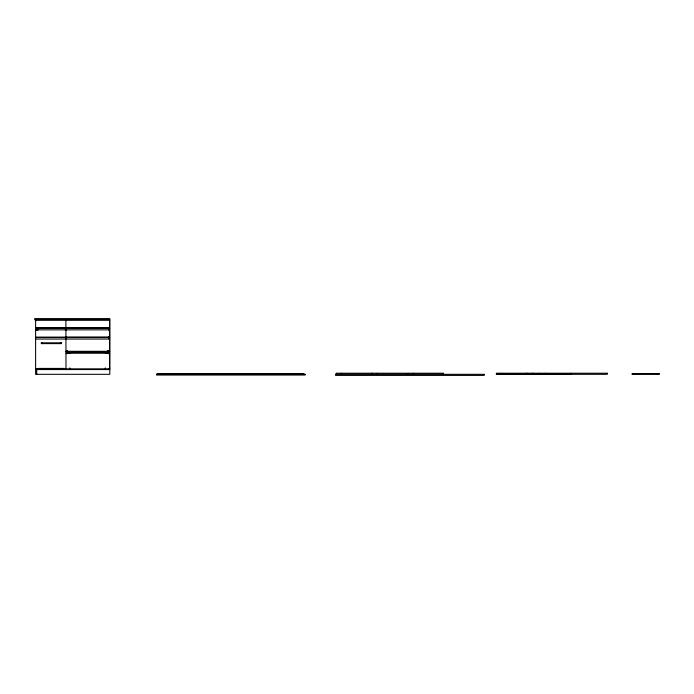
<?xml version="1.0" encoding="UTF-8"?>
<svg xmlns="http://www.w3.org/2000/svg" width="694" height="694" viewBox="0 0 694 694"><rect width="100%" height="100%" fill="white"/><g stroke="black" fill="none" stroke-linecap="round" stroke-linejoin="round"><path stroke-width="1.04" d="M109.799 319.804L34.7 319.804L34.7 318.589L109.799 318.589L109.799 374.318L35.611 374.318L35.611 319.804M35.611 319.986L109.617 319.986L109.617 368.835M35.611 327.906L109.617 327.906M35.611 328.21L109.617 328.21M35.611 328.331L109.617 328.331M35.611 329.858L109.617 329.858M35.611 337.102L109.617 337.102M66.008 337.405L109.617 337.405M35.611 337.527L109.617 337.527M35.611 339.054L109.617 339.054M66.008 351.294L109.617 351.294M66.008 351.598L109.617 351.598M66.008 351.719L109.617 351.719M66.494 353.125L69.903 353.125L69.903 352.144M108.706 353.125L105.297 353.125L105.297 352.144M66.008 353.246L109.617 353.246M38.595 368.41L64.603 368.41M35.611 368.835L109.799 368.835M36.713 369.564L109.799 369.564M496.392 373.528L526.668 373.528M527.275 373.528L570.884 373.528M496.392 374.135L526.668 374.135M527.275 374.135L570.884 374.135M657.227 373.589L657.227 374.318M634.143 373.589L634.143 374.318M570.884 373.225L570.884 374.318M545.363 373.225L545.363 374.318M539.273 373.225L539.273 374.318M533.061 373.225L533.061 374.318M532.454 373.225L532.454 374.318M527.275 373.225L527.275 374.318M526.668 373.225L526.668 374.318M500.964 373.225L500.964 374.318M443.405 374.318L443.405 373.225L408.072 373.225L408.072 374.318M413.372 373.225L413.372 374.318M407.465 374.318L407.465 373.225L336.2 373.225L336.2 374.318M377.441 373.225L377.441 374.318M372.14 373.225L372.14 374.318M371.533 373.225L371.533 374.318M341.5 373.225L341.5 374.318M303.92 374.318L303.92 373.589L157.13 373.589L157.13 374.318M230.833 373.589L230.833 374.318M230.217 373.589L230.217 374.318M108.706 328.045L108.706 330.197M108.706 336.633L108.706 338.785M108.706 350.565L108.706 353.81M108.706 368.835L108.706 369.564M108.342 350.565L108.342 352.144L66.858 352.144L66.858 350.565M107.796 350.626L107.796 351.355M107.423 351.355L107.423 352.144M105.297 367.863L105.297 368.835M69.903 367.863L69.903 368.835M67.778 351.355L67.778 352.144M67.405 350.626L67.405 351.355M66.494 328.045L66.494 330.197M66.494 336.633L66.494 338.785M66.494 350.565L66.494 353.81M66.494 368.835L66.494 369.564M65.887 319.986L66.008 368.835M65.401 328.045L65.401 330.197M65.401 368.835L65.401 369.564M60.56 342.827L60.56 343.617M42.039 342.827L42.039 343.617M37.806 328.045L37.806 330.197M37.806 368.835L37.806 369.564M36.713 328.045L36.713 330.465M36.713 368.835L36.713 374.318M61.35 342.827L41.25 342.827L41.25 343.617L61.35 343.617L61.35 342.827M607.25 373.225L496.392 373.225L496.392 374.318L607.25 374.318L607.25 373.225M659.3 373.589L632.069 373.589L632.069 374.318L659.3 374.318L659.3 373.589M305.134 374.318L156.523 374.318L156.523 375.046L305.134 375.046L305.134 374.318M484.212 374.318L335.592 374.318L335.592 375.411L484.212 375.411L484.212 374.318"/></g></svg>
